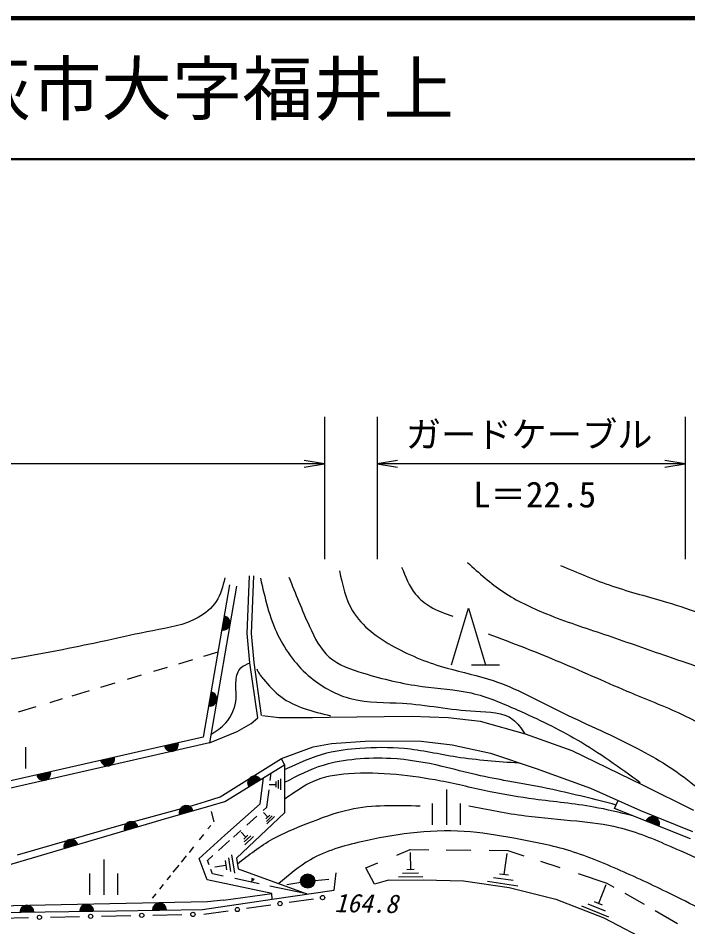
# Model space of a CAD drawing. Units: millimetres, scale not verified. Extents: x 40000 to 680000, y 20000 to 380000.
# Drawn here: x 409122 to 456625, y 315592 to 380000 of the extents above; entities that cross this region are included whole.
import ezdxf
from ezdxf.enums import TextEntityAlignment as Align

# ---------------------------------------------------------------- set-up
doc = ezdxf.new("R2010")
doc.units = ezdxf.units.MM
doc.header["$LTSCALE"] = 1000
for name, color, linetype, lineweight in [('M-BGD', 7, 'Continuous', 25), ('M-STR-STR3', 7, 'Continuous', 25), ('M-TTL', 2, 'Continuous', 140), ('M-TTL-LINE', 7, 'Continuous', 50)]:
    doc.layers.add(name, color=color, linetype=linetype, lineweight=lineweight)
doc.layers.add('M-TTL-TXT', color=7, linetype='Continuous')
doc.styles.add('ＭＳ ゴシック', font='')
doc.styles.get('ＭＳ ゴシック').set_extended_font_data('MS Gothic')

# ---------------------------------------------------------------- blocks, each defined once
blk = doc.blocks.new('open_arrow')
at = {"color": 0, "linetype": 'Continuous', "lineweight": -2}
blk.add_lwpolyline([(7.5, 1.25), (0, 0), (7.5, -1.25)], dxfattribs=at)

msp = doc.modelspace()

# ---------------------------------------------------------------- linework, layer by layer
at = {"layer": 'M-BGD'}
for p, q in [((425375, 336383), (425542, 340477)), ((425675, 336390), (425841, 340465)), ((424113, 339825), (422257, 329045)), ((424606, 339740), (422693, 328631)), ((439872, 334169), (441072, 338169)), ((441072, 338169), (442272, 334169)), ((425561, 334296), (425375, 336383)), ((425860, 334330), (425675, 336390)), ((423291, 335051), (422269, 334745)), ((421489, 334511), (420497, 334214)), ((426113, 330408), (425561, 334296)), ((426392, 330576), (425860, 334330)), ((419690, 333973), (418734, 333686)), ((441272, 334169), (443272, 334169)), ((417846, 333421), (416852, 333123)), ((415980, 332862), (414968, 332559)), ((412249, 331746), (411359, 331479)), ((414157, 332317), (412939, 331952)), ((410381, 331187), (409130, 330812)), ((426455, 330569), (427608, 330441)), ((427608, 330441), (430006, 330423)), ((430006, 330423), (431195, 330459)), ((431195, 330459), (437016, 330532)), ((437016, 330532), (439615, 330441)), ((439615, 330441), (441903, 330166)), ((424661, 329432), (425661, 330003)), ((425661, 330003), (426113, 330408)), ((441903, 330166), (445087, 329269)), ((422693, 328631), (424661, 329432)), ((445087, 329269), (448400, 328080)), ((422257, 329045), (399601, 323900)), ((422693, 328631), (399684, 323406)), ((430047, 328346), (431338, 328596)), ((431338, 328596), (434064, 328769)), ((434064, 328769), (437716, 328750)), ((437716, 328750), (439897, 328489)), ((439897, 328489), (442618, 327893)), ((409662, 326816), (409662, 328316)), ((427798, 327513), (430047, 328346)), ((442618, 327893), (445861, 326812)), ((448400, 328080), (453415, 325664)), ((423441, 324799), (427798, 327513)), ((428024, 327082), (427798, 327513)), ((423772, 324466), (428024, 327082)), ((428024, 327082), (428025, 323667)), ((445861, 326812), (449718, 325414)), ((426296, 324317), (426528, 326161)), ((427006, 325955), (427075, 326497)), ((427565, 325985), (427565, 325395)), ((427725, 326085), (427725, 325295)), ((426768, 324068), (426923, 325295)), ((426935, 325685), (427405, 325685)), ((427405, 325885), (427405, 325485)), ((439500, 325325), (439500, 322825)), ((449718, 325414), (453259, 323849)), ((453415, 325664), (457021, 323852)), ((422416, 324464), (423441, 324799)), ((416285, 322768), (421484, 324203)), ((419274, 323179), (422811, 324190)), ((421484, 324203), (422416, 324464)), ((422811, 324190), (423772, 324466)), ((423782, 322083), (426296, 324317)), ((426509, 323838), (426768, 324068)), ((438500, 324325), (438500, 322825)), ((440500, 322825), (440500, 324325)), ((451424, 323975), (451675, 324549)), ((456814, 321833), (451424, 323975)), ((422811, 323756), (422992, 323035)), ((428025, 323667), (424601, 320449)), ((425343, 322801), (426056, 323435)), ((426515, 323705), (426835, 323375)), ((426965, 323505), (426695, 323245)), ((427145, 323465), (426735, 323065)), ((427315, 323415), (426765, 322885)), ((453259, 323849), (456949, 322339)), ((406462, 319389), (419274, 323179)), ((409072, 320699), (416285, 322768)), ((422779, 322772), (422588, 322535)), ((421952, 320438), (423782, 322083)), ((422259, 322127), (421969, 321767)), ((424395, 321959), (424917, 322422)), ((424935, 322305), (425275, 321945)), ((425425, 322085), (425125, 321805)), ((423340, 321013), (424115, 321710)), ((425615, 322035), (425165, 321615)), ((425805, 321985), (425205, 321415)), ((421555, 321254), (421244, 320868)), ((435976, 320681), (436920, 321069)), ((436920, 321069), (438253, 321057)), ((436935, 320855), (436955, 319645)), ((439477, 321047), (441242, 321032)), ((442539, 321021), (443846, 321009)), ((443795, 320795), (443575, 319295)), ((443846, 321009), (444989, 320633)), ((415192, 320367), (415192, 317867)), ((421042, 320618), (420692, 320184)), ((422541, 318918), (421952, 320438)), ((422543, 320297), (422925, 320640)), ((422664, 319984), (422543, 320297)), ((423795, 320285), (423905, 319635)), ((424035, 320485), (424195, 319515)), ((424265, 320685), (424475, 319395)), ((424601, 320449), (424725, 319706)), ((433782, 319781), (434628, 320128)), ((446168, 320245), (447553, 319789)), ((420508, 319956), (420104, 319455)), ((422910, 319351), (422790, 319659)), ((423075, 319835), (423855, 319965)), ((424725, 319706), (429600, 317926)), ((434403, 318612), (433782, 319781)), ((437215, 319645), (436695, 319635)), ((414192, 319367), (414192, 317867)), ((416192, 317867), (416192, 319367)), ((419928, 319236), (419679, 318929)), ((427106, 317946), (422541, 318918)), ((423672, 319188), (422910, 319351)), ((426208, 318648), (424503, 319011)), ((425665, 319045), (425875, 318965)), ((425675, 318995), (425835, 318935)), ((425685, 318935), (425795, 318905)), ((425695, 318795), (425745, 318925)), ((430158, 318881), (431154, 318966)), ((431545, 318198), (431690, 319426)), ((435402, 318899), (434403, 318612)), ((435402, 318899), (437845, 318933)), ((437835, 319135), (436095, 319105)), ((437525, 319395), (436395, 319375)), ((437845, 318933), (440713, 318848)), ((440713, 318848), (443954, 318373)), ((444225, 318865), (442835, 319075)), ((443895, 319245), (443255, 319335)), ((448841, 319365), (450882, 318693)), ((419414, 318599), (419145, 318266)), ((429600, 317926), (426972, 318486)), ((427142, 317549), (431545, 318198)), ((429168, 318745), (428186, 318560)), ((444555, 318485), (442405, 318805)), ((443954, 318373), (447262, 317559)), ((450815, 318575), (450295, 317245)), ((450882, 318693), (451386, 318407)), ((418879, 317937), (418624, 317621)), ((422198, 316827), (427142, 317549)), ((423677, 317477), (427106, 317946)), ((427142, 317549), (427106, 317946)), ((428340, 317332), (430068, 317574)), ((447262, 317559), (450656, 316218)), ((452151, 317972), (453522, 317193)), ((412164, 317152), (398810, 316899)), ((422558, 317368), (412164, 317152)), ((423677, 317477), (422558, 317368)), ((425317, 316910), (427045, 317152)), ((451015, 316285), (449105, 317045)), ((450795, 316705), (449555, 317205)), ((450575, 317125), (450005, 317355)), ((403394, 316538), (416098, 316719)), ((407785, 316215), (409858, 316254)), ((411412, 316283), (413485, 316322)), ((415040, 316351), (417113, 316391)), ((416098, 316719), (422198, 316827)), ((418667, 316420), (420740, 316459)), ((422295, 316488), (424022, 316730)), ((454310, 316745), (455903, 315839)), ((450656, 316218), (454084, 314437))]:
    msp.add_line(p, q, dxfattribs=at)
for centre, radius in [((429660, 318838), 500), ((429660, 318838), 500), ((429660, 318838), 450), ((429660, 318838), 400), ((429660, 318838), 350), ((429660, 318838), 300), ((429660, 318838), 250), ((429660, 318838), 200), ((429660, 318838), 150), ((429660, 318838), 100), ((429660, 318838), 50), ((430715, 317664), 150), ((424670, 316820), 150), ((427693, 317242), 150), ((410635, 316268), 150), ((414263, 316337), 150), ((417890, 316405), 150), ((421517, 316474), 150)]:
    msp.add_circle(centre, radius, dxfattribs=at)
for centre, radius, start, end in [((423649, 337130), 500, 260.22825, 80.22825), ((423649, 337130), 500, 260.22825, 80.22825), ((423649, 337130), 450, 260.22825, 80.22825), ((423649, 337130), 400, 260.22825, 80.22825), ((423649, 337130), 350, 260.22825, 80.22825), ((423649, 337130), 300, 260.22825, 80.22825), ((423649, 337130), 250, 260.22825, 80.22825), ((423649, 337130), 200, 260.22825, 80.22825), ((423649, 337130), 150, 260.22825, 80.22825), ((423649, 337130), 100, 260.22825, 80.22825), ((423649, 337130), 50, 260.22825, 80.22825), ((422721, 331740), 500, 260.22825, 80.22825), ((422721, 331740), 500, 260.22825, 80.22825), ((422721, 331740), 450, 260.22825, 80.22825), ((422721, 331740), 400, 260.22825, 80.22825), ((422721, 331740), 350, 260.22825, 80.22825), ((422721, 331740), 300, 260.22825, 80.22825), ((422721, 331740), 250, 260.22825, 80.22825), ((422721, 331740), 200, 260.22825, 80.22825), ((422721, 331740), 150, 260.22825, 80.22825), ((422721, 331740), 100, 260.22825, 80.22825), ((422721, 331740), 50, 260.22825, 80.22825), ((419991, 328530), 500, 192.79289, 12.79289), ((419991, 328530), 500, 192.79289, 12.79289), ((419991, 328530), 450, 192.79289, 12.79289), ((419991, 328530), 400, 192.79289, 12.79289), ((419991, 328530), 350, 192.79289, 12.79289), ((419991, 328530), 300, 192.79289, 12.79289), ((419991, 328530), 250, 192.79289, 12.79289), ((419991, 328530), 200, 192.79289, 12.79289), ((419991, 328530), 150, 192.79289, 12.79289), ((419991, 328530), 100, 192.79289, 12.79289), ((419991, 328530), 50, 192.79289, 12.79289), ((415460, 327501), 500, 192.79289, 12.79289), ((415460, 327501), 500, 192.79289, 12.79289), ((415460, 327501), 450, 192.79289, 12.79289), ((415460, 327501), 400, 192.79289, 12.79289), ((415460, 327501), 350, 192.79289, 12.79289), ((415460, 327501), 300, 192.79289, 12.79289), ((415460, 327501), 250, 192.79289, 12.79289), ((415460, 327501), 200, 192.79289, 12.79289), ((415460, 327501), 150, 192.79289, 12.79289), ((415460, 327501), 100, 192.79289, 12.79289), ((415460, 327501), 50, 192.79289, 12.79289), ((410929, 326472), 500, 192.79289, 12.79289), ((410929, 326472), 500, 192.79289, 12.79289), ((410929, 326472), 450, 192.79289, 12.79289), ((410929, 326472), 400, 192.79289, 12.79289), ((410929, 326472), 350, 192.79289, 12.79289), ((410929, 326472), 300, 192.79289, 12.79289), ((410929, 326472), 250, 192.79289, 12.79289), ((410929, 326472), 200, 192.79289, 12.79289), ((410929, 326472), 150, 192.79289, 12.79289), ((410929, 326472), 100, 192.79289, 12.79289), ((410929, 326472), 50, 192.79289, 12.79289), ((425898, 325774), 500, 31.60196, 211.60196), ((425898, 325774), 500, 31.60196, 211.60196), ((425898, 325774), 450, 31.60196, 211.60196), ((425898, 325774), 400, 31.60196, 211.60196), ((425898, 325774), 350, 31.60196, 211.60196), ((425898, 325774), 300, 31.60196, 211.60196), ((425898, 325774), 250, 31.60196, 211.60196), ((425898, 325774), 200, 31.60196, 211.60196), ((425898, 325774), 150, 31.60196, 211.60196), ((425898, 325774), 100, 31.60196, 211.60196), ((425898, 325774), 50, 31.60196, 211.60196), ((421043, 323684), 500, 15.9454, 195.9454), ((421043, 323684), 500, 15.9454, 195.9454), ((421043, 323684), 450, 15.9454, 195.9454), ((421043, 323684), 400, 15.9454, 195.9454), ((421043, 323684), 350, 15.9454, 195.9454), ((421043, 323684), 300, 15.9454, 195.9454), ((421043, 323684), 250, 15.9454, 195.9454), ((421043, 323684), 200, 15.9454, 195.9454), ((421043, 323684), 150, 15.9454, 195.9454), ((421043, 323684), 100, 15.9454, 195.9454), ((421043, 323684), 50, 15.9454, 195.9454), ((454119, 322904), 500, 338.32141, 158.32141), ((454119, 322904), 500, 338.32141, 158.32141), ((454119, 322904), 450, 338.32141, 158.32141), ((417139, 322547), 500, 16.47688, 196.47688), ((417139, 322547), 500, 16.47688, 196.47688), ((417139, 322547), 450, 16.47688, 196.47688), ((417139, 322547), 400, 16.47688, 196.47688), ((417139, 322547), 350, 16.47688, 196.47688), ((417139, 322547), 300, 16.47688, 196.47688), ((417139, 322547), 250, 16.47688, 196.47688), ((417139, 322547), 200, 16.47688, 196.47688), ((417139, 322547), 150, 16.47688, 196.47688), ((454119, 322904), 400, 338.32141, 158.32141), ((454119, 322904), 350, 338.32141, 158.32141), ((454119, 322904), 300, 338.32141, 158.32141), ((454119, 322904), 250, 338.32141, 158.32141), ((454119, 322904), 200, 338.32141, 158.32141), ((454119, 322904), 150, 338.32141, 158.32141), ((454119, 322904), 100, 338.32141, 158.32141), ((454119, 322904), 50, 338.32141, 158.32141), ((417139, 322547), 100, 16.47688, 196.47688), ((417139, 322547), 50, 16.47688, 196.47688), ((412868, 321284), 500, 16.47688, 196.47688), ((412868, 321284), 500, 16.47688, 196.47688), ((412868, 321284), 450, 16.47688, 196.47688), ((412868, 321284), 400, 16.47688, 196.47688), ((412868, 321284), 350, 16.47688, 196.47688), ((412868, 321284), 300, 16.47688, 196.47688), ((412868, 321284), 250, 16.47688, 196.47688), ((412868, 321284), 200, 16.47688, 196.47688), ((412868, 321284), 150, 16.47688, 196.47688), ((412868, 321284), 100, 16.47688, 196.47688), ((412868, 321284), 50, 16.47688, 196.47688), ((409746, 316628), 500, 0.81381, 180.81381), ((409746, 316628), 500, 0.81381, 180.81381), ((409746, 316628), 450, 0.81381, 180.81381), ((409746, 316628), 400, 0.81381, 180.81381), ((409746, 316628), 350, 0.81381, 180.81381), ((409746, 316628), 300, 0.81381, 180.81381), ((413981, 316689), 500, 0.81381, 180.81381), ((413981, 316689), 500, 0.81381, 180.81381), ((413981, 316689), 450, 0.81381, 180.81381), ((413981, 316689), 400, 0.81381, 180.81381), ((413981, 316689), 350, 0.81381, 180.81381), ((413981, 316689), 300, 0.81381, 180.81381), ((413981, 316689), 250, 0.81381, 180.81381), ((413981, 316689), 200, 0.81381, 180.81381), ((419148, 316773), 500, 1.01698, 181.01698), ((419148, 316773), 500, 1.01698, 181.01698), ((419148, 316773), 450, 1.01698, 181.01698), ((419148, 316773), 400, 1.01698, 181.01698), ((419148, 316773), 350, 1.01698, 181.01698), ((419148, 316773), 300, 1.01698, 181.01698), ((419148, 316773), 250, 1.01698, 181.01698), ((419148, 316773), 200, 1.01698, 181.01698), ((419148, 316773), 150, 1.01698, 181.01698), ((409746, 316628), 250, 0.81381, 180.81381), ((409746, 316628), 200, 0.81381, 180.81381), ((409746, 316628), 150, 0.81381, 180.81381), ((409746, 316628), 100, 0.81381, 180.81381), ((409746, 316628), 50, 0.81381, 180.81381), ((413981, 316689), 150, 0.81381, 180.81381), ((413981, 316689), 100, 0.81381, 180.81381), ((413981, 316689), 50, 0.81381, 180.81381), ((419148, 316773), 100, 1.01698, 181.01698), ((419148, 316773), 50, 1.01698, 181.01698)]:
    msp.add_arc(centre, radius, start, end, dxfattribs=at)
for points, knots in [([(440996, 341408), (441814, 340673), (442632, 339937), (443540, 339331), (444489, 338697), (445537, 338204), (446603, 337774), (447952, 337229), (449331, 336784), (450704, 336320), (452108, 335846), (453507, 335351), (454909, 334867), (456316, 334381), (457727, 333906), (459114, 333361), (460390, 332860), (461647, 332300), (462852, 331648), (464114, 330965), (465320, 330180), (466537, 329416), (467705, 328683), (468884, 327967), (470016, 327184), (471275, 326311), (472476, 325354), (473701, 324432), (474891, 323537), (476104, 322675), (477335, 321837), (478499, 321044), (479680, 320271), (480917, 319604), (482177, 318925), (483494, 318356), (484811, 317787)], [0, 0, 0, 0, 1, 1, 1, 2, 2, 2, 3, 3, 3, 4, 4, 4, 5, 5, 5, 6, 6, 6, 7, 7, 7, 8, 8, 8, 9, 9, 9, 10, 10, 10, 11, 11, 11, 12, 12, 12, 12]), ([(431911, 340837), (432127, 339830), (432343, 338822), (432846, 337982), (433499, 336890), (434636, 336079), (435805, 335438), (437012, 334776), (438253, 334295), (439542, 333932), (440626, 333627), (441745, 333406), (442813, 333050), (444417, 332515), (445910, 331676), (447433, 330921), (449207, 330043), (451023, 329281), (452780, 328378), (454199, 327648), (455580, 326828), (456830, 325834), (457669, 325166), (458449, 324421), (459321, 323809), (460282, 323136), (461354, 322624), (462384, 322044), (463428, 321457), (464428, 320799), (465499, 320279), (466579, 319756), (467731, 319373), (468822, 318877), (469693, 318481), (470525, 318013), (471365, 317528), (472072, 317120), (472784, 316700), (473338, 316126), (473764, 315685), (474096, 315153), (474428, 314621)], [0, 0, 0, 0, 1, 1, 1, 2, 2, 2, 3, 3, 3, 4, 4, 4, 5, 5, 5, 6, 6, 6, 7, 7, 7, 8, 8, 8, 9, 9, 9, 10, 10, 10, 11, 11, 11, 12, 12, 12, 13, 13, 13, 14, 14, 14, 14]), ([(436324, 341096), (436590, 340414), (436857, 339731), (437310, 339176), (437596, 338825), (437957, 338526), (438348, 338293), (438850, 337995), (439404, 337807), (439958, 337618)], [0, 0, 0, 0, 1, 1, 1, 2, 2, 2, 3, 3, 3, 3]), ([(447589, 341200), (448807, 340685), (450025, 340169), (451275, 339747), (452539, 339320), (453835, 338988), (455116, 338605), (456923, 338064), (458699, 337418), (460412, 336632), (461735, 336024), (463021, 335331), (464253, 334555), (465566, 333728), (466817, 332806), (468043, 331856), (469535, 330699), (470990, 329501), (472507, 328378), (473855, 327380), (475250, 326443), (476712, 325626), (477618, 325121), (478549, 324661), (479464, 324173), (480605, 323563), (481722, 322907), (482838, 322252)], [0, 0, 0, 0, 1, 1, 1, 2, 2, 2, 3, 3, 3, 4, 4, 4, 5, 5, 5, 6, 6, 6, 7, 7, 7, 8, 8, 8, 9, 9, 9, 9]), ([(423785, 340320), (423637, 339733), (423488, 339146), (423170, 338656), (422862, 338183), (422396, 337800), (421893, 337516), (420909, 336962), (419784, 336791), (418679, 336582), (417557, 336369), (416457, 336117), (415352, 335875), (413307, 335427), (411246, 335013), (409175, 334667), (407681, 334418), (406181, 334204), (404707, 333869), (403667, 333633), (402640, 333337), (401607, 333072), (399934, 332642), (398247, 332292), (396593, 331750), (395762, 331477), (394940, 331156), (394086, 331043), (393486, 330964), (392870, 330987), (392262, 331180), (391581, 331396), (390910, 331825), (390644, 332433), (390488, 332790), (390471, 333208), (390462, 333619), (390438, 334634), (390461, 335608), (390484, 336582)], [0, 0, 0, 0, 1, 1, 1, 2, 2, 2, 3, 3, 3, 4, 4, 4, 5, 5, 5, 6, 6, 6, 7, 7, 7, 8, 8, 8, 9, 9, 9, 10, 10, 10, 11, 11, 11, 12, 12, 12, 13, 13, 13, 13]), ([(426305, 340318), (426621, 338928), (426937, 337539), (427550, 336268), (428103, 335125), (428895, 334079), (429887, 333257), (430738, 332552), (431736, 332013), (432794, 331752), (433955, 331465), (435189, 331512), (436376, 331440), (438100, 331336), (439727, 330980), (441567, 330869), (442521, 330812), (443532, 330821), (444215, 330298), (444548, 330043), (444803, 329660), (445058, 329278)], [0, 0, 0, 0, 1, 1, 1, 2, 2, 2, 3, 3, 3, 4, 4, 4, 5, 5, 5, 6, 6, 6, 7, 7, 7, 7]), ([(428329, 340370), (428789, 339217), (429248, 338065), (429783, 336891), (430150, 336085), (430554, 335268), (431184, 334711), (431840, 334132), (432740, 333833), (433624, 333569), (435021, 333151), (436376, 332820), (437777, 332634), (438933, 332481), (440119, 332427), (441256, 332167), (442383, 331909), (443461, 331449), (444526, 330973), (445983, 330323), (447417, 329643), (448783, 328845), (450329, 327942), (451788, 326888), (453248, 325834)], [0, 0, 0, 0, 1, 1, 1, 2, 2, 2, 3, 3, 3, 4, 4, 4, 5, 5, 5, 6, 6, 6, 7, 7, 7, 8, 8, 8, 8]), ([(442450, 336372), (444171, 335717), (445893, 335062), (447589, 334348), (449274, 333638), (450935, 332871), (452625, 332167), (453893, 331639), (455177, 331147), (456414, 330558), (458585, 329526), (460611, 328198), (462592, 326820), (464152, 325735), (465685, 324618), (467316, 323653), (468810, 322770), (470387, 322013), (471833, 321058), (473282, 320100), (474599, 318942), (475986, 317891), (477645, 316634), (479405, 315530), (481177, 314413), (482411, 313635), (483651, 312851), (484707, 311869), (486101, 310573), (487175, 308931), (488185, 307301), (488677, 306507), (489154, 305716), (489639, 304913), (490231, 303931), (490835, 302932), (491664, 302161), (492076, 301777), (492545, 301450), (493013, 301123)], [0, 0, 0, 0, 1, 1, 1, 2, 2, 2, 3, 3, 3, 4, 4, 4, 5, 5, 5, 6, 6, 6, 7, 7, 7, 8, 8, 8, 9, 9, 9, 10, 10, 10, 11, 11, 11, 12, 12, 12, 13, 13, 13, 13]), ([(422795, 329225), (423172, 329468), (423549, 329711), (423847, 330043), (424271, 330513), (424535, 331161), (424577, 331788), (424606, 332209), (424534, 332621), (424577, 333058), (424610, 333387), (424708, 333730), (424927, 333947), (425092, 334111), (425327, 334204), (425561, 334296)], [0, 0, 0, 0, 1, 1, 1, 2, 2, 2, 3, 3, 3, 4, 4, 4, 5, 5, 5, 5]), ([(426045, 333880), (426088, 333792), (426131, 333704), (426179, 333619), (426228, 333534), (426282, 333451), (426341, 333373), (426400, 333293), (426463, 333218), (426527, 333142), (426902, 332697), (427301, 332254), (427758, 331908), (428750, 331157), (430019, 330857), (431288, 330558)], [0, 0, 0, 0, 1, 1, 1, 2, 2, 2, 3, 3, 3, 4, 4, 4, 5, 5, 5, 5]), ([(428024, 326735), (429007, 327199), (429990, 327663), (431029, 327924), (431785, 328114), (432571, 328198), (433356, 328253), (434405, 328327), (435455, 328350), (436493, 328253), (437748, 328136), (438987, 327843), (440236, 327646), (441694, 327417), (443166, 327318), (444639, 327219)], [0, 0, 0, 0, 1, 1, 1, 2, 2, 2, 3, 3, 3, 4, 4, 4, 5, 5, 5, 5]), ([(451534, 324227), (450041, 324613), (448548, 324999), (447040, 325319), (445983, 325543), (444918, 325734), (443853, 325926), (443117, 326058), (442381, 326191), (441653, 326356), (440832, 326542), (440021, 326770), (439199, 326963), (438002, 327245), (436783, 327453), (435557, 327520), (434732, 327564), (433904, 327545), (433078, 327469), (432290, 327396), (431502, 327271), (430751, 327039), (429804, 326747), (428914, 326286), (428025, 325825)], [0, 0, 0, 0, 1, 1, 1, 2, 2, 2, 3, 3, 3, 4, 4, 4, 5, 5, 5, 6, 6, 6, 7, 7, 7, 8, 8, 8, 8]), ([(452713, 323463), (451795, 323688), (450877, 323913), (449949, 324080), (448561, 324329), (447151, 324450), (445750, 324636), (444699, 324776), (443652, 324953), (442614, 325167), (441440, 325409), (440276, 325697), (439098, 325926), (438052, 326129), (436995, 326286), (435936, 326381), (434813, 326483), (433686, 326516), (432547, 326432), (431668, 326367), (430782, 326233), (429992, 325875), (429465, 325636), (428980, 325298), (428500, 324965), (428341, 324855), (428183, 324745), (428025, 324636)], [0, 0, 0, 0, 1, 1, 1, 2, 2, 2, 3, 3, 3, 4, 4, 4, 5, 5, 5, 6, 6, 6, 7, 7, 7, 8, 8, 8, 9, 9, 9, 9]), ([(424668, 320044), (425479, 320684), (426290, 321324), (427181, 321824), (427935, 322247), (428746, 322569), (429561, 322891), (430573, 323290), (431590, 323688), (432638, 323916), (434257, 324269), (435950, 324216), (437643, 324162)], [0, 0, 0, 0, 1, 1, 1, 2, 2, 2, 3, 3, 3, 4, 4, 4, 4]), ([(441090, 324162), (442427, 323902), (443764, 323641), (445111, 323465), (446322, 323306), (447541, 323216), (448762, 323096), (449757, 322998), (450752, 322880), (451717, 322644), (452986, 322334), (454203, 321817), (455409, 321290), (457351, 320442), (459265, 319567), (461153, 318623), (462012, 318194), (462866, 317751), (463697, 317269), (464712, 316682), (465693, 316037), (466692, 315423), (467832, 314724), (468995, 314065), (470139, 313372), (471136, 312768), (472118, 312137), (473052, 311443), (474245, 310557), (475359, 309568), (476499, 308612), (477363, 307887), (478242, 307181), (479124, 306479), (480077, 305721), (481035, 304968), (481996, 304222), (482844, 303565), (483695, 302914), (484540, 302253), (485803, 301266), (487053, 300259), (488192, 299134), (488936, 298399), (489633, 297614), (490284, 296796), (490983, 295918), (491630, 295001), (492277, 294084)], [0, 0, 0, 0, 1, 1, 1, 2, 2, 2, 3, 3, 3, 4, 4, 4, 5, 5, 5, 6, 6, 6, 7, 7, 7, 8, 8, 8, 9, 9, 9, 10, 10, 10, 11, 11, 11, 12, 12, 12, 13, 13, 13, 14, 14, 14, 15, 15, 15, 16, 16, 16, 16]), ([(493041, 289471), (492777, 290429), (492513, 291386), (492090, 292282), (491744, 293014), (491292, 293705), (490736, 294293), (490225, 294832), (489627, 295285), (488972, 295647), (488257, 296042), (487475, 296329), (486674, 296426), (485956, 296514), (485222, 296448), (484499, 296467), (483482, 296495), (482485, 296690), (481463, 296837), (480748, 296939), (480020, 297018), (479371, 297288), (478742, 297550), (478188, 297991), (477647, 298437), (476434, 299438), (475290, 300463), (474201, 301555), (472832, 302926), (471549, 304403), (470262, 305863), (469299, 306956), (468334, 308039), (467431, 309187), (467045, 309677), (466670, 310178), (466241, 310623), (465304, 311592), (464108, 312289), (463000, 313084), (462019, 313788), (461106, 314569), (460128, 315259), (458705, 316262), (457144, 317074), (455573, 317844), (454351, 318443), (453124, 319017), (451881, 319567), (450620, 320124), (449343, 320656), (448024, 321044), (446803, 321403), (445547, 321638), (444290, 321865), (443119, 322076), (441946, 322279), (440762, 322357), (439492, 322441), (438209, 322381), (436946, 322234), (435774, 322097), (434619, 321885), (433458, 321619), (432204, 321331), (430944, 320980), (429848, 320347), (429044, 319883), (428328, 319267), (427613, 318652)], [0, 0, 0, 0, 1, 1, 1, 2, 2, 2, 3, 3, 3, 4, 4, 4, 5, 5, 5, 6, 6, 6, 7, 7, 7, 8, 8, 8, 9, 9, 9, 10, 10, 10, 11, 11, 11, 12, 12, 12, 13, 13, 13, 14, 14, 14, 15, 15, 15, 16, 16, 16, 17, 17, 17, 18, 18, 18, 19, 19, 19, 20, 20, 20, 21, 21, 21, 22, 22, 22, 23, 23, 23, 23])]:
    msp.add_open_spline(points, degree=3, knots=knots, dxfattribs=at)
at = {"layer": 'M-STR-STR3'}
for p, q in [((430862, 351732), (430862, 341662)), ((434591, 351732), (434591, 341662)), ((456436, 351732), (456436, 341662)), ((430862, 348410), (371903, 348410)), ((456436, 348410), (434591, 348410))]:
    msp.add_line(p, q, dxfattribs=at)
at = {"layer": 'M-TTL'}
msp.add_line((680000, 380000), (40000, 380000), dxfattribs=at)
at = {"layer": 'M-TTL-LINE'}
msp.add_line((40000, 370000), (680000, 370000), dxfattribs=at)

# ---------------------------------------------------------------- block references
at = {"layer": 'M-STR-STR3', "xscale": 193, "yscale": 193, "rotation": 180}
for p in [(430862, 348410), (456436, 348410)]:
    msp.add_blockref('open_arrow', p, dxfattribs=at)
at = {"layer": 'M-STR-STR3', "xscale": 193, "yscale": 193}
msp.add_blockref('open_arrow', (434591, 348410), dxfattribs=at)

# ---------------------------------------------------------------- texts
at = {"layer": 'M-BGD', "style": 'ＭＳ ゴシック', "oblique": 15}
msp.add_text('164.8', height=1320, rotation=359.076, dxfattribs=at).set_placement((431539, 316241), align=Align.BOTTOM_LEFT)
at = {"layer": 'M-STR-STR3', "style": 'ＭＳ ゴシック'}
for s, p in [('ガードケーブル', (436615, 349026)), ('L＝22.5', (441392, 344773))]:
    msp.add_text(s, height=1833, dxfattribs=at).set_placement(p, align=Align.BOTTOM_LEFT)
at = {"layer": 'M-TTL-TXT', "style": 'ＭＳ ゴシック'}
msp.add_text('萩市大字福井上', height=3666, dxfattribs=at).set_placement((405024, 375000), align=Align.MIDDLE_LEFT)

doc.saveas('drawing.dxf')
